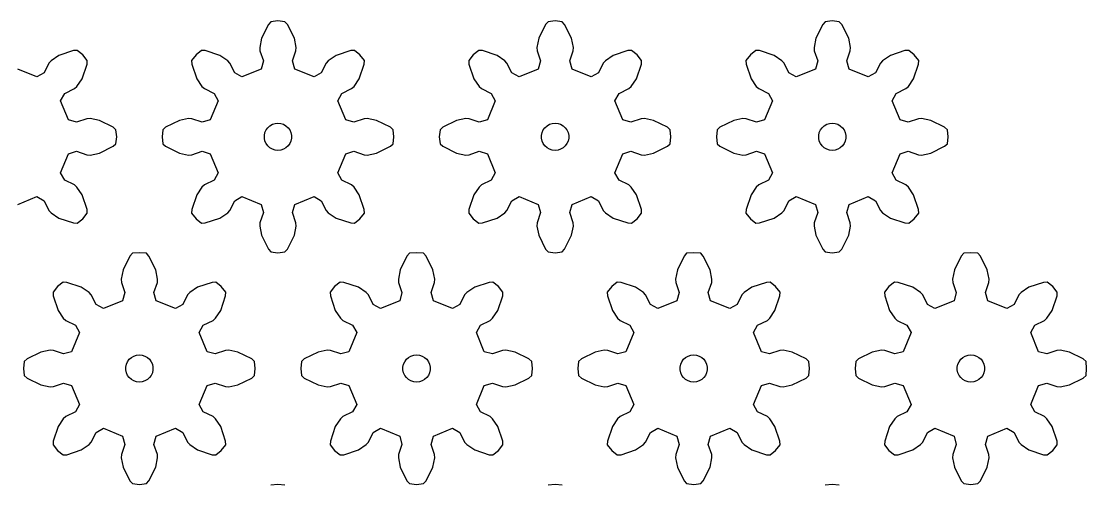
# Model space of a CAD drawing. Extents: x 0 to 208, y 0 to 229.
# Drawn here: x 91.1 to 208.3, y 101.8 to 152.8 of the extents above; entities that cross this region are included whole.
import ezdxf

# ---------------------------------------------------------------- set-up
doc = ezdxf.new("R2010")
doc.units = 0

msp = doc.modelspace()

# ---------------------------------------------------------------- linework, layer by layer
for p, q in [((118.31, 152.4), (117.56, 150.89)), ((118.58, 152.71), (118.31, 152.4)), ((119.36, 152.79), (118.58, 152.71)), ((120.13, 152.71), (119.36, 152.79)), ((120.41, 152.4), (120.13, 152.71)), ((121.16, 150.89), (120.41, 152.4)), ((148.78, 152.4), (148.02, 150.89)), ((149.05, 152.71), (148.78, 152.4)), ((149.82, 152.79), (149.05, 152.71)), ((150.6, 152.71), (149.82, 152.79)), ((150.87, 152.4), (150.6, 152.71)), ((151.62, 150.89), (150.87, 152.4)), ((179.24, 152.4), (178.49, 150.89)), ((179.51, 152.71), (179.24, 152.4)), ((180.29, 152.79), (179.51, 152.71)), ((181.06, 152.71), (180.29, 152.79)), ((181.34, 152.4), (181.06, 152.71)), ((182.09, 150.89), (181.34, 152.4)), ((117.56, 150.89), (117.36, 149.88)), ((121.36, 149.88), (121.16, 150.89)), ((148.02, 150.89), (147.82, 149.88)), ((151.83, 149.88), (151.62, 150.89)), ((178.49, 150.89), (178.29, 149.88)), ((182.29, 149.88), (182.09, 150.89)), ((95.28, 148.99), (94.42, 148.42)), ((96.88, 149.53), (95.28, 148.99)), ((97.3, 149.55), (96.88, 149.53)), ((97.9, 149.06), (97.3, 149.55)), ((98.39, 148.46), (97.9, 149.06)), ((110.36, 149.06), (109.86, 148.46)), ((110.96, 149.55), (110.36, 149.06)), ((111.37, 149.53), (110.96, 149.55)), ((112.97, 148.99), (111.37, 149.53)), ((113.83, 148.42), (112.97, 148.99)), ((117.36, 149.88), (117.38, 149.52)), ((117.38, 149.52), (117.76, 148.39)), ((120.96, 148.39), (121.34, 149.52)), ((121.34, 149.52), (121.36, 149.88)), ((125.74, 148.99), (124.89, 148.42)), ((127.35, 149.53), (125.74, 148.99)), ((127.76, 149.55), (127.35, 149.53)), ((128.36, 149.06), (127.76, 149.55)), ((128.86, 148.46), (128.36, 149.06)), ((140.82, 149.06), (140.33, 148.46)), ((141.42, 149.55), (140.82, 149.06)), ((141.84, 149.53), (141.42, 149.55)), ((143.44, 148.99), (141.84, 149.53)), ((144.29, 148.42), (143.44, 148.99)), ((147.82, 149.88), (147.84, 149.52)), ((147.84, 149.52), (148.22, 148.39)), ((151.43, 148.39), (151.8, 149.52)), ((151.8, 149.52), (151.83, 149.88)), ((156.21, 148.99), (155.35, 148.42)), ((157.81, 149.53), (156.21, 148.99)), ((158.22, 149.55), (157.81, 149.53)), ((158.83, 149.06), (158.22, 149.55)), ((159.32, 148.46), (158.83, 149.06)), ((171.29, 149.06), (170.79, 148.46)), ((171.89, 149.55), (171.29, 149.06)), ((172.3, 149.53), (171.89, 149.55)), ((173.9, 148.99), (172.3, 149.53)), ((174.76, 148.42), (173.9, 148.99)), ((178.29, 149.88), (178.31, 149.52)), ((178.31, 149.52), (178.69, 148.39)), ((181.89, 148.39), (182.27, 149.52)), ((182.27, 149.52), (182.29, 149.88)), ((186.67, 148.99), (185.82, 148.42)), ((188.28, 149.53), (186.67, 148.99)), ((188.69, 149.55), (188.28, 149.53)), ((189.29, 149.06), (188.69, 149.55)), ((189.79, 148.46), (189.29, 149.06)), ((94.18, 148.15), (93.66, 147.08)), ((94.42, 148.42), (94.18, 148.15)), ((97.83, 146.44), (98.37, 148.05)), ((98.37, 148.05), (98.39, 148.46)), ((109.86, 148.46), (109.89, 148.05)), ((109.89, 148.05), (110.43, 146.44)), ((114.07, 148.15), (113.83, 148.42)), ((114.6, 147.08), (114.07, 148.15)), ((117.76, 148.39), (117.51, 147.5)), ((121.21, 147.5), (120.96, 148.39)), ((124.65, 148.15), (124.12, 147.08)), ((124.89, 148.42), (124.65, 148.15)), ((128.29, 146.44), (128.83, 148.05)), ((128.83, 148.05), (128.86, 148.46)), ((140.33, 148.46), (140.35, 148.05)), ((140.35, 148.05), (140.89, 146.44)), ((144.53, 148.15), (144.29, 148.42)), ((145.06, 147.08), (144.53, 148.15)), ((148.22, 148.39), (147.97, 147.5)), ((151.68, 147.5), (151.43, 148.39)), ((155.11, 148.15), (154.59, 147.08)), ((155.35, 148.42), (155.11, 148.15)), ((158.76, 146.44), (159.3, 148.05)), ((159.3, 148.05), (159.32, 148.46)), ((170.79, 148.46), (170.82, 148.05)), ((170.82, 148.05), (171.36, 146.44)), ((175, 148.15), (174.76, 148.42)), ((175.53, 147.08), (175, 148.15)), ((178.69, 148.39), (178.44, 147.5)), ((182.14, 147.5), (181.89, 148.39)), ((185.58, 148.15), (185.05, 147.08)), ((185.82, 148.42), (185.58, 148.15)), ((189.22, 146.44), (189.76, 148.05)), ((189.76, 148.05), (189.79, 148.46)), ((92.85, 146.63), (90.75, 147.5)), ((93.66, 147.08), (92.85, 146.63)), ((97.26, 145.59), (97.83, 146.44)), ((110.43, 146.44), (111, 145.59)), ((115.4, 146.63), (114.6, 147.08)), ((117.51, 147.5), (115.4, 146.63)), ((123.32, 146.63), (121.21, 147.5)), ((124.12, 147.08), (123.32, 146.63)), ((127.72, 145.59), (128.29, 146.44)), ((140.89, 146.44), (141.46, 145.59)), ((145.87, 146.63), (145.06, 147.08)), ((147.97, 147.5), (145.87, 146.63)), ((153.78, 146.63), (151.68, 147.5)), ((154.59, 147.08), (153.78, 146.63)), ((158.19, 145.59), (158.76, 146.44)), ((171.36, 146.44), (171.93, 145.59)), ((176.33, 146.63), (175.53, 147.08)), ((178.44, 147.5), (176.33, 146.63)), ((184.24, 146.63), (182.14, 147.5)), ((185.05, 147.08), (184.24, 146.63)), ((188.65, 145.59), (189.22, 146.44)), ((95.92, 144.82), (96.98, 145.35)), ((96.98, 145.35), (97.26, 145.59)), ((111, 145.59), (111.27, 145.35)), ((111.27, 145.35), (112.33, 144.82)), ((126.39, 144.82), (127.45, 145.35)), ((127.45, 145.35), (127.72, 145.59)), ((141.46, 145.59), (141.73, 145.35)), ((141.73, 145.35), (142.8, 144.82)), ((156.85, 144.82), (157.91, 145.35)), ((157.91, 145.35), (158.19, 145.59)), ((171.93, 145.59), (172.2, 145.35)), ((172.2, 145.35), (173.26, 144.82)), ((187.32, 144.82), (188.38, 145.35)), ((188.38, 145.35), (188.65, 145.59)), ((95.47, 144.01), (95.92, 144.82)), ((112.33, 144.82), (112.78, 144.01)), ((125.94, 144.01), (126.39, 144.82)), ((142.8, 144.82), (143.25, 144.01)), ((156.4, 144.01), (156.85, 144.82)), ((173.26, 144.82), (173.71, 144.01)), ((186.86, 144.01), (187.32, 144.82)), ((96.34, 141.91), (95.47, 144.01)), ((112.78, 144.01), (111.91, 141.91)), ((126.81, 141.91), (125.94, 144.01)), ((143.25, 144.01), (142.38, 141.91)), ((157.27, 141.91), (156.4, 144.01)), ((173.71, 144.01), (172.84, 141.91)), ((187.74, 141.91), (186.86, 144.01)), ((97.23, 141.66), (96.34, 141.91)), ((98.36, 142.04), (97.23, 141.66)), ((98.72, 142.06), (98.36, 142.04)), ((99.73, 141.86), (98.72, 142.06)), ((101.24, 141.1), (99.73, 141.86)), ((108.53, 141.86), (107.01, 141.1)), ((109.54, 142.06), (108.53, 141.86)), ((109.9, 142.04), (109.54, 142.06)), ((111.02, 141.66), (109.9, 142.04)), ((111.91, 141.91), (111.02, 141.66)), ((127.7, 141.66), (126.81, 141.91)), ((128.82, 142.04), (127.7, 141.66)), ((129.18, 142.06), (128.82, 142.04)), ((130.19, 141.86), (129.18, 142.06)), ((131.71, 141.1), (130.19, 141.86)), ((138.99, 141.86), (137.48, 141.1)), ((140, 142.06), (138.99, 141.86)), ((140.36, 142.04), (140, 142.06)), ((141.49, 141.66), (140.36, 142.04)), ((142.38, 141.91), (141.49, 141.66)), ((158.16, 141.66), (157.27, 141.91)), ((159.29, 142.04), (158.16, 141.66)), ((159.65, 142.06), (159.29, 142.04)), ((160.65, 141.86), (159.65, 142.06)), ((162.17, 141.1), (160.65, 141.86)), ((169.46, 141.86), (167.94, 141.1)), ((170.47, 142.06), (169.46, 141.86)), ((170.83, 142.04), (170.47, 142.06)), ((171.95, 141.66), (170.83, 142.04)), ((172.84, 141.91), (171.95, 141.66)), ((188.63, 141.66), (187.74, 141.91)), ((189.75, 142.04), (188.63, 141.66)), ((190.11, 142.06), (189.75, 142.04)), ((191.12, 141.86), (190.11, 142.06)), ((192.64, 141.1), (191.12, 141.86)), ((101.55, 140.83), (101.24, 141.1)), ((101.63, 140.06), (101.55, 140.83)), ((106.7, 140.83), (106.63, 140.06)), ((107.01, 141.1), (106.7, 140.83)), ((117.93, 140.52), (118.06, 140.81)), ((118.06, 140.81), (118.24, 141.06)), ((118.24, 141.06), (118.48, 141.27)), ((118.48, 141.27), (118.75, 141.43)), ((118.75, 141.43), (119.05, 141.52)), ((119.05, 141.52), (119.36, 141.56)), ((119.36, 141.56), (119.67, 141.52)), ((119.67, 141.52), (119.97, 141.43)), ((119.97, 141.43), (120.24, 141.27)), ((120.24, 141.27), (120.47, 141.06)), ((120.47, 141.06), (120.66, 140.81)), ((120.66, 140.81), (120.79, 140.52)), ((132.02, 140.83), (131.71, 141.1)), ((132.09, 140.06), (132.02, 140.83)), ((137.17, 140.83), (137.09, 140.06)), ((137.48, 141.1), (137.17, 140.83)), ((148.4, 140.52), (148.52, 140.81)), ((148.52, 140.81), (148.71, 141.06)), ((148.71, 141.06), (148.94, 141.27)), ((148.94, 141.27), (149.21, 141.43)), ((149.21, 141.43), (149.51, 141.52)), ((149.51, 141.52), (149.82, 141.56)), ((149.82, 141.56), (150.14, 141.52)), ((150.14, 141.52), (150.43, 141.43)), ((150.43, 141.43), (150.71, 141.27)), ((150.71, 141.27), (150.94, 141.06)), ((150.94, 141.06), (151.12, 140.81)), ((151.12, 140.81), (151.25, 140.52)), ((162.48, 140.83), (162.17, 141.1)), ((162.56, 140.06), (162.48, 140.83)), ((167.63, 140.83), (167.56, 140.06)), ((167.94, 141.1), (167.63, 140.83)), ((178.86, 140.52), (178.99, 140.81)), ((178.99, 140.81), (179.17, 141.06)), ((179.17, 141.06), (179.41, 141.27)), ((179.41, 141.27), (179.68, 141.43)), ((179.68, 141.43), (179.98, 141.52)), ((179.98, 141.52), (180.29, 141.56)), ((180.29, 141.56), (180.6, 141.52)), ((180.6, 141.52), (180.9, 141.43)), ((180.9, 141.43), (181.17, 141.27)), ((181.17, 141.27), (181.4, 141.06)), ((181.4, 141.06), (181.59, 140.81)), ((181.59, 140.81), (181.72, 140.52)), ((192.94, 140.83), (192.64, 141.1)), ((193.02, 140.06), (192.94, 140.83)), ((101.55, 139.28), (101.63, 140.06)), ((106.63, 140.06), (106.7, 139.28)), ((117.87, 140.21), (117.93, 140.52)), ((117.87, 139.9), (117.87, 140.21)), ((117.93, 139.59), (117.87, 139.9)), ((118.06, 139.31), (117.93, 139.59)), ((120.79, 139.59), (120.66, 139.31)), ((120.79, 140.52), (120.85, 140.21)), ((120.85, 139.9), (120.79, 139.59)), ((120.85, 140.21), (120.85, 139.9)), ((132.02, 139.28), (132.09, 140.06)), ((137.09, 140.06), (137.17, 139.28)), ((148.33, 140.21), (148.4, 140.52)), ((148.33, 139.9), (148.33, 140.21)), ((148.4, 139.59), (148.33, 139.9)), ((148.52, 139.31), (148.4, 139.59)), ((151.25, 139.59), (151.12, 139.31)), ((151.25, 140.52), (151.32, 140.21)), ((151.32, 139.9), (151.25, 139.59)), ((151.32, 140.21), (151.32, 139.9)), ((162.48, 139.28), (162.56, 140.06)), ((167.56, 140.06), (167.63, 139.28)), ((178.8, 140.21), (178.86, 140.52)), ((178.8, 139.9), (178.8, 140.21)), ((178.86, 139.59), (178.8, 139.9)), ((178.99, 139.31), (178.86, 139.59)), ((181.72, 139.59), (181.59, 139.31)), ((181.72, 140.52), (181.78, 140.21)), ((181.78, 139.9), (181.72, 139.59)), ((181.78, 140.21), (181.78, 139.9)), ((192.94, 139.28), (193.02, 140.06)), ((95.47, 136.1), (96.34, 138.2)), ((96.34, 138.2), (97.23, 138.46)), ((97.23, 138.46), (98.36, 138.08)), ((98.72, 138.05), (99.73, 138.26)), ((99.73, 138.26), (101.24, 139.01)), ((101.24, 139.01), (101.55, 139.28)), ((106.7, 139.28), (107.01, 139.01)), ((107.01, 139.01), (108.53, 138.26)), ((108.53, 138.26), (109.54, 138.05)), ((109.9, 138.08), (111.02, 138.46)), ((111.02, 138.46), (111.91, 138.2)), ((111.91, 138.2), (112.78, 136.1)), ((118.24, 139.05), (118.06, 139.31)), ((118.48, 138.84), (118.24, 139.05)), ((118.75, 138.69), (118.48, 138.84)), ((119.05, 138.59), (118.75, 138.69)), ((119.36, 138.56), (119.05, 138.59)), ((119.67, 138.59), (119.36, 138.56)), ((119.97, 138.69), (119.67, 138.59)), ((120.24, 138.84), (119.97, 138.69)), ((120.47, 139.05), (120.24, 138.84)), ((120.66, 139.31), (120.47, 139.05)), ((125.94, 136.1), (126.81, 138.2)), ((126.81, 138.2), (127.7, 138.46)), ((127.7, 138.46), (128.82, 138.08)), ((129.18, 138.05), (130.19, 138.26)), ((130.19, 138.26), (131.71, 139.01)), ((131.71, 139.01), (132.02, 139.28)), ((137.17, 139.28), (137.48, 139.01)), ((137.48, 139.01), (138.99, 138.26)), ((138.99, 138.26), (140, 138.05)), ((140.36, 138.08), (141.49, 138.46)), ((141.49, 138.46), (142.38, 138.2)), ((142.38, 138.2), (143.25, 136.1)), ((148.71, 139.05), (148.52, 139.31)), ((148.94, 138.84), (148.71, 139.05)), ((149.21, 138.69), (148.94, 138.84)), ((149.51, 138.59), (149.21, 138.69)), ((149.82, 138.56), (149.51, 138.59)), ((150.14, 138.59), (149.82, 138.56)), ((150.43, 138.69), (150.14, 138.59)), ((150.71, 138.84), (150.43, 138.69)), ((150.94, 139.05), (150.71, 138.84)), ((151.12, 139.31), (150.94, 139.05)), ((156.4, 136.1), (157.27, 138.2)), ((157.27, 138.2), (158.16, 138.46)), ((158.16, 138.46), (159.29, 138.08)), ((159.65, 138.05), (160.65, 138.26)), ((160.65, 138.26), (162.17, 139.01)), ((162.17, 139.01), (162.48, 139.28)), ((167.63, 139.28), (167.94, 139.01)), ((167.94, 139.01), (169.46, 138.26)), ((169.46, 138.26), (170.47, 138.05)), ((170.83, 138.08), (171.95, 138.46)), ((171.95, 138.46), (172.84, 138.2)), ((172.84, 138.2), (173.71, 136.1)), ((179.17, 139.05), (178.99, 139.31)), ((179.41, 138.84), (179.17, 139.05)), ((179.68, 138.69), (179.41, 138.84)), ((179.98, 138.59), (179.68, 138.69)), ((180.29, 138.56), (179.98, 138.59)), ((180.6, 138.59), (180.29, 138.56)), ((180.9, 138.69), (180.6, 138.59)), ((181.17, 138.84), (180.9, 138.69)), ((181.4, 139.05), (181.17, 138.84)), ((181.59, 139.31), (181.4, 139.05)), ((186.86, 136.1), (187.74, 138.2)), ((187.74, 138.2), (188.63, 138.46)), ((188.63, 138.46), (189.75, 138.08)), ((190.11, 138.05), (191.12, 138.26)), ((191.12, 138.26), (192.64, 139.01)), ((192.64, 139.01), (192.94, 139.28)), ((98.36, 138.08), (98.72, 138.05)), ((109.54, 138.05), (109.9, 138.08)), ((128.82, 138.08), (129.18, 138.05)), ((140, 138.05), (140.36, 138.08)), ((159.29, 138.08), (159.65, 138.05)), ((170.47, 138.05), (170.83, 138.08)), ((189.75, 138.08), (190.11, 138.05)), ((95.92, 135.29), (95.47, 136.1)), ((112.78, 136.1), (112.33, 135.29)), ((126.39, 135.29), (125.94, 136.1)), ((143.25, 136.1), (142.8, 135.29)), ((156.85, 135.29), (156.4, 136.1)), ((173.71, 136.1), (173.26, 135.29)), ((187.32, 135.29), (186.86, 136.1)), ((96.98, 134.77), (95.92, 135.29)), ((97.26, 134.53), (96.98, 134.77)), ((111.27, 134.77), (111, 134.53)), ((112.33, 135.29), (111.27, 134.77)), ((127.45, 134.77), (126.39, 135.29)), ((127.72, 134.53), (127.45, 134.77)), ((141.73, 134.77), (141.46, 134.53)), ((142.8, 135.29), (141.73, 134.77)), ((157.91, 134.77), (156.85, 135.29)), ((158.19, 134.53), (157.91, 134.77)), ((172.2, 134.77), (171.93, 134.53)), ((173.26, 135.29), (172.2, 134.77)), ((188.38, 134.77), (187.32, 135.29)), ((188.65, 134.53), (188.38, 134.77)), ((97.83, 133.67), (97.26, 134.53)), ((98.37, 132.07), (97.83, 133.67)), ((110.43, 133.67), (109.89, 132.07)), ((111, 134.53), (110.43, 133.67)), ((128.29, 133.67), (127.72, 134.53)), ((128.83, 132.07), (128.29, 133.67)), ((140.89, 133.67), (140.35, 132.07)), ((141.46, 134.53), (140.89, 133.67)), ((158.76, 133.67), (158.19, 134.53)), ((159.3, 132.07), (158.76, 133.67)), ((171.36, 133.67), (170.82, 132.07)), ((171.93, 134.53), (171.36, 133.67)), ((189.22, 133.67), (188.65, 134.53)), ((189.76, 132.07), (189.22, 133.67)), ((90.75, 132.61), (92.85, 133.48)), ((92.85, 133.48), (93.66, 133.03)), ((93.66, 133.03), (94.18, 131.97)), ((114.07, 131.97), (114.6, 133.03)), ((114.6, 133.03), (115.4, 133.48)), ((115.4, 133.48), (117.51, 132.61)), ((117.51, 132.61), (117.76, 131.72)), ((120.96, 131.72), (121.21, 132.61)), ((121.21, 132.61), (123.32, 133.48)), ((123.32, 133.48), (124.12, 133.03)), ((124.12, 133.03), (124.65, 131.97)), ((144.53, 131.97), (145.06, 133.03)), ((145.06, 133.03), (145.87, 133.48)), ((145.87, 133.48), (147.97, 132.61)), ((147.97, 132.61), (148.22, 131.72)), ((151.43, 131.72), (151.68, 132.61)), ((151.68, 132.61), (153.78, 133.48)), ((153.78, 133.48), (154.59, 133.03)), ((154.59, 133.03), (155.11, 131.97)), ((175, 131.97), (175.53, 133.03)), ((175.53, 133.03), (176.33, 133.48)), ((176.33, 133.48), (178.44, 132.61)), ((178.44, 132.61), (178.69, 131.72)), ((181.89, 131.72), (182.14, 132.61)), ((182.14, 132.61), (184.24, 133.48)), ((184.24, 133.48), (185.05, 133.03)), ((185.05, 133.03), (185.58, 131.97)), ((94.18, 131.97), (94.42, 131.69)), ((94.42, 131.69), (95.28, 131.13)), ((97.9, 131.05), (98.39, 131.66)), ((98.39, 131.66), (98.37, 132.07)), ((109.89, 132.07), (109.86, 131.66)), ((109.86, 131.66), (110.36, 131.05)), ((112.97, 131.13), (113.83, 131.69)), ((113.83, 131.69), (114.07, 131.97)), ((117.76, 131.72), (117.38, 130.6)), ((121.34, 130.6), (120.96, 131.72)), ((124.65, 131.97), (124.89, 131.69)), ((124.89, 131.69), (125.74, 131.13)), ((128.36, 131.05), (128.86, 131.66)), ((128.86, 131.66), (128.83, 132.07)), ((140.35, 132.07), (140.33, 131.66)), ((140.33, 131.66), (140.82, 131.05)), ((143.44, 131.13), (144.29, 131.69)), ((144.29, 131.69), (144.53, 131.97)), ((148.22, 131.72), (147.84, 130.6)), ((151.8, 130.6), (151.43, 131.72)), ((155.11, 131.97), (155.35, 131.69)), ((155.35, 131.69), (156.21, 131.13)), ((158.83, 131.05), (159.32, 131.66)), ((159.32, 131.66), (159.3, 132.07)), ((170.82, 132.07), (170.79, 131.66)), ((170.79, 131.66), (171.29, 131.05)), ((173.9, 131.13), (174.76, 131.69)), ((174.76, 131.69), (175, 131.97)), ((178.69, 131.72), (178.31, 130.6)), ((182.27, 130.6), (181.89, 131.72)), ((185.58, 131.97), (185.82, 131.69)), ((185.82, 131.69), (186.67, 131.13)), ((189.29, 131.05), (189.79, 131.66)), ((189.79, 131.66), (189.76, 132.07)), ((95.28, 131.13), (96.88, 130.59)), ((96.88, 130.59), (97.3, 130.56)), ((97.3, 130.56), (97.9, 131.05)), ((110.36, 131.05), (110.96, 130.56)), ((110.96, 130.56), (111.37, 130.59)), ((111.37, 130.59), (112.97, 131.13)), ((117.38, 130.6), (117.36, 130.23)), ((117.36, 130.23), (117.56, 129.23)), ((121.16, 129.23), (121.36, 130.23)), ((121.36, 130.23), (121.34, 130.6)), ((125.74, 131.13), (127.35, 130.59)), ((127.35, 130.59), (127.76, 130.56)), ((127.76, 130.56), (128.36, 131.05)), ((140.82, 131.05), (141.42, 130.56)), ((141.42, 130.56), (141.84, 130.59)), ((141.84, 130.59), (143.44, 131.13)), ((147.84, 130.6), (147.82, 130.23)), ((147.82, 130.23), (148.02, 129.23)), ((151.62, 129.23), (151.83, 130.23)), ((151.83, 130.23), (151.8, 130.6)), ((156.21, 131.13), (157.81, 130.59)), ((157.81, 130.59), (158.22, 130.56)), ((158.22, 130.56), (158.83, 131.05)), ((171.29, 131.05), (171.89, 130.56)), ((171.89, 130.56), (172.3, 130.59)), ((172.3, 130.59), (173.9, 131.13)), ((178.31, 130.6), (178.29, 130.23)), ((178.29, 130.23), (178.49, 129.23)), ((182.09, 129.23), (182.29, 130.23)), ((182.29, 130.23), (182.27, 130.6)), ((186.67, 131.13), (188.28, 130.59)), ((188.28, 130.59), (188.69, 130.56)), ((188.69, 130.56), (189.29, 131.05)), ((117.56, 129.23), (118.31, 127.71)), ((120.41, 127.71), (121.16, 129.23)), ((148.02, 129.23), (148.78, 127.71)), ((150.87, 127.71), (151.62, 129.23)), ((178.49, 129.23), (179.24, 127.71)), ((181.34, 127.71), (182.09, 129.23)), ((118.31, 127.71), (118.58, 127.4)), ((120.13, 127.4), (120.41, 127.71)), ((148.78, 127.71), (149.05, 127.4)), ((150.6, 127.4), (150.87, 127.71)), ((179.24, 127.71), (179.51, 127.4)), ((181.06, 127.4), (181.34, 127.71)), ((103.08, 126.94), (102.33, 125.42)), ((103.35, 127.25), (103.08, 126.94)), ((104.13, 127.32), (103.35, 127.25)), ((104.9, 127.25), (104.13, 127.32)), ((105.17, 126.94), (104.9, 127.25)), ((105.93, 125.42), (105.17, 126.94)), ((118.58, 127.4), (119.36, 127.32)), ((119.36, 127.32), (120.13, 127.4)), ((133.54, 126.94), (132.79, 125.42)), ((133.82, 127.25), (133.54, 126.94)), ((134.59, 127.32), (133.82, 127.25)), ((135.37, 127.25), (134.59, 127.32)), ((135.64, 126.94), (135.37, 127.25)), ((136.39, 125.42), (135.64, 126.94)), ((149.05, 127.4), (149.82, 127.32)), ((149.82, 127.32), (150.6, 127.4)), ((164.01, 126.94), (163.26, 125.42)), ((164.28, 127.25), (164.01, 126.94)), ((165.06, 127.32), (164.28, 127.25)), ((165.83, 127.25), (165.06, 127.32)), ((166.1, 126.94), (165.83, 127.25)), ((166.86, 125.42), (166.1, 126.94)), ((179.51, 127.4), (180.29, 127.32)), ((180.29, 127.32), (181.06, 127.4)), ((194.47, 126.94), (193.72, 125.42)), ((194.75, 127.25), (194.47, 126.94)), ((195.52, 127.32), (194.75, 127.25)), ((196.3, 127.25), (195.52, 127.32)), ((196.57, 126.94), (196.3, 127.25)), ((197.32, 125.42), (196.57, 126.94)), ((102.33, 125.42), (102.12, 124.42)), ((106.13, 124.42), (105.93, 125.42)), ((132.79, 125.42), (132.59, 124.42)), ((136.59, 124.42), (136.39, 125.42)), ((163.26, 125.42), (163.05, 124.42)), ((167.06, 124.42), (166.86, 125.42)), ((193.72, 125.42), (193.52, 124.42)), ((197.52, 124.42), (197.32, 125.42)), ((102.12, 124.42), (102.15, 124.05)), ((106.11, 124.05), (106.13, 124.42)), ((132.59, 124.42), (132.61, 124.05)), ((136.57, 124.05), (136.59, 124.42)), ((163.05, 124.42), (163.08, 124.05)), ((167.04, 124.05), (167.06, 124.42)), ((193.52, 124.42), (193.54, 124.05)), ((197.5, 124.05), (197.52, 124.42)), ((95.12, 123.59), (94.63, 122.99)), ((94.63, 122.99), (94.66, 122.58)), ((95.73, 124.09), (95.12, 123.59)), ((96.14, 124.06), (95.73, 124.09)), ((97.74, 123.52), (96.14, 124.06)), ((98.6, 122.95), (97.74, 123.52)), ((102.15, 124.05), (102.53, 122.93)), ((105.73, 122.93), (106.11, 124.05)), ((110.51, 123.52), (109.66, 122.95)), ((112.12, 124.06), (110.51, 123.52)), ((112.53, 124.09), (112.12, 124.06)), ((113.13, 123.59), (112.53, 124.09)), ((113.62, 122.99), (113.13, 123.59)), ((113.6, 122.58), (113.62, 122.99)), ((125.59, 123.59), (125.09, 122.99)), ((125.09, 122.99), (125.12, 122.58)), ((126.19, 124.09), (125.59, 123.59)), ((126.6, 124.06), (126.19, 124.09)), ((128.21, 123.52), (126.6, 124.06)), ((129.06, 122.95), (128.21, 123.52)), ((132.61, 124.05), (132.99, 122.93)), ((136.19, 122.93), (136.57, 124.05)), ((140.98, 123.52), (140.12, 122.95)), ((142.58, 124.06), (140.98, 123.52)), ((142.99, 124.09), (142.58, 124.06)), ((143.59, 123.59), (142.99, 124.09)), ((144.09, 122.99), (143.59, 123.59)), ((144.06, 122.58), (144.09, 122.99)), ((156.05, 123.59), (155.56, 122.99)), ((155.56, 122.99), (155.59, 122.58)), ((156.66, 124.09), (156.05, 123.59)), ((157.07, 124.06), (156.66, 124.09)), ((158.67, 123.52), (157.07, 124.06)), ((159.53, 122.95), (158.67, 123.52)), ((163.08, 124.05), (163.46, 122.93)), ((166.66, 122.93), (167.04, 124.05)), ((171.44, 123.52), (170.59, 122.95)), ((173.05, 124.06), (171.44, 123.52)), ((173.46, 124.09), (173.05, 124.06)), ((174.06, 123.59), (173.46, 124.09)), ((174.55, 122.99), (174.06, 123.59)), ((174.53, 122.58), (174.55, 122.99)), ((186.52, 123.59), (186.02, 122.99)), ((186.02, 122.99), (186.05, 122.58)), ((187.12, 124.09), (186.52, 123.59)), ((187.53, 124.06), (187.12, 124.09)), ((189.14, 123.52), (187.53, 124.06)), ((189.99, 122.95), (189.14, 123.52)), ((193.54, 124.05), (193.92, 122.93)), ((197.12, 122.93), (197.5, 124.05)), ((201.91, 123.52), (201.05, 122.95)), ((203.51, 124.06), (201.91, 123.52)), ((203.92, 124.09), (203.51, 124.06)), ((204.52, 123.59), (203.92, 124.09)), ((205.02, 122.99), (204.52, 123.59)), ((204.99, 122.58), (205.02, 122.99)), ((94.66, 122.58), (95.2, 120.98)), ((98.84, 122.68), (98.6, 122.95)), ((99.36, 121.62), (98.84, 122.68)), ((102.27, 122.04), (100.17, 121.17)), ((102.53, 122.93), (102.27, 122.04)), ((105.98, 122.04), (105.73, 122.93)), ((108.08, 121.17), (105.98, 122.04)), ((109.42, 122.68), (108.89, 121.62)), ((109.66, 122.95), (109.42, 122.68)), ((113.06, 120.98), (113.6, 122.58)), ((125.12, 122.58), (125.66, 120.98)), ((129.3, 122.68), (129.06, 122.95)), ((129.83, 121.62), (129.3, 122.68)), ((132.74, 122.04), (130.64, 121.17)), ((132.99, 122.93), (132.74, 122.04)), ((136.44, 122.04), (136.19, 122.93)), ((138.55, 121.17), (136.44, 122.04)), ((139.88, 122.68), (139.35, 121.62)), ((140.12, 122.95), (139.88, 122.68)), ((143.52, 120.98), (144.06, 122.58)), ((155.59, 122.58), (156.13, 120.98)), ((159.77, 122.68), (159.53, 122.95)), ((160.29, 121.62), (159.77, 122.68)), ((163.2, 122.04), (161.1, 121.17)), ((163.46, 122.93), (163.2, 122.04)), ((166.91, 122.04), (166.66, 122.93)), ((169.01, 121.17), (166.91, 122.04)), ((170.35, 122.68), (169.82, 121.62)), ((170.59, 122.95), (170.35, 122.68)), ((173.99, 120.98), (174.53, 122.58)), ((186.05, 122.58), (186.59, 120.98)), ((190.23, 122.68), (189.99, 122.95)), ((190.76, 121.62), (190.23, 122.68)), ((193.67, 122.04), (191.56, 121.17)), ((193.92, 122.93), (193.67, 122.04)), ((197.37, 122.04), (197.12, 122.93)), ((199.48, 121.17), (197.37, 122.04)), ((200.81, 122.68), (200.28, 121.62)), ((201.05, 122.95), (200.81, 122.68)), ((204.45, 120.98), (204.99, 122.58)), ((95.2, 120.98), (95.76, 120.12)), ((100.17, 121.17), (99.36, 121.62)), ((108.89, 121.62), (108.08, 121.17)), ((112.49, 120.12), (113.06, 120.98)), ((125.66, 120.98), (126.23, 120.12)), ((130.64, 121.17), (129.83, 121.62)), ((139.35, 121.62), (138.55, 121.17)), ((142.95, 120.12), (143.52, 120.98)), ((156.13, 120.98), (156.69, 120.12)), ((161.1, 121.17), (160.29, 121.62)), ((169.82, 121.62), (169.01, 121.17)), ((173.42, 120.12), (173.99, 120.98)), ((186.59, 120.98), (187.16, 120.12)), ((191.56, 121.17), (190.76, 121.62)), ((200.28, 121.62), (199.48, 121.17)), ((203.88, 120.12), (204.45, 120.98)), ((95.76, 120.12), (96.04, 119.88)), ((96.04, 119.88), (97.1, 119.35)), ((111.15, 119.35), (112.22, 119.88)), ((112.22, 119.88), (112.49, 120.12)), ((126.23, 120.12), (126.5, 119.88)), ((126.5, 119.88), (127.56, 119.35)), ((141.62, 119.35), (142.68, 119.88)), ((142.68, 119.88), (142.95, 120.12)), ((156.69, 120.12), (156.97, 119.88)), ((156.97, 119.88), (158.03, 119.35)), ((172.08, 119.35), (173.15, 119.88)), ((173.15, 119.88), (173.42, 120.12)), ((187.16, 120.12), (187.43, 119.88)), ((187.43, 119.88), (188.49, 119.35)), ((202.55, 119.35), (203.61, 119.88)), ((203.61, 119.88), (203.88, 120.12)), ((97.55, 118.55), (96.68, 116.44)), ((97.1, 119.35), (97.55, 118.55)), ((110.7, 118.55), (111.15, 119.35)), ((111.57, 116.44), (110.7, 118.55)), ((128.02, 118.55), (127.14, 116.44)), ((127.56, 119.35), (128.02, 118.55)), ((141.17, 118.55), (141.62, 119.35)), ((142.04, 116.44), (141.17, 118.55)), ((158.48, 118.55), (157.61, 116.44)), ((158.03, 119.35), (158.48, 118.55)), ((171.63, 118.55), (172.08, 119.35)), ((172.5, 116.44), (171.63, 118.55)), ((188.95, 118.55), (188.07, 116.44)), ((188.49, 119.35), (188.95, 118.55)), ((202.1, 118.55), (202.55, 119.35)), ((202.97, 116.44), (202.1, 118.55)), ((93.3, 116.39), (91.78, 115.64)), ((94.3, 116.59), (93.3, 116.39)), ((94.67, 116.57), (94.3, 116.59)), ((95.79, 116.19), (94.67, 116.57)), ((96.68, 116.44), (95.79, 116.19)), ((103.25, 115.81), (103.52, 115.96)), ((103.52, 115.96), (103.81, 116.06)), ((103.81, 116.06), (104.13, 116.09)), ((104.13, 116.09), (104.44, 116.06)), ((104.44, 116.06), (104.74, 115.96)), ((104.74, 115.96), (105.01, 115.81)), ((112.46, 116.19), (111.57, 116.44)), ((113.59, 116.57), (112.46, 116.19)), ((113.95, 116.59), (113.59, 116.57)), ((114.96, 116.39), (113.95, 116.59)), ((116.47, 115.64), (114.96, 116.39)), ((123.76, 116.39), (122.25, 115.64)), ((124.77, 116.59), (123.76, 116.39)), ((125.13, 116.57), (124.77, 116.59)), ((126.25, 116.19), (125.13, 116.57)), ((127.14, 116.44), (126.25, 116.19)), ((133.71, 115.81), (133.98, 115.96)), ((133.98, 115.96), (134.28, 116.06)), ((134.28, 116.06), (134.59, 116.09)), ((134.59, 116.09), (134.9, 116.06)), ((134.9, 116.06), (135.2, 115.96)), ((135.2, 115.96), (135.47, 115.81)), ((142.93, 116.19), (142.04, 116.44)), ((144.05, 116.57), (142.93, 116.19)), ((144.42, 116.59), (144.05, 116.57)), ((145.42, 116.39), (144.42, 116.59)), ((146.94, 115.64), (145.42, 116.39)), ((154.23, 116.39), (152.71, 115.64)), ((155.23, 116.59), (154.23, 116.39)), ((155.6, 116.57), (155.23, 116.59)), ((156.72, 116.19), (155.6, 116.57)), ((157.61, 116.44), (156.72, 116.19)), ((164.17, 115.81), (164.45, 115.96)), ((164.45, 115.96), (164.74, 116.06)), ((164.74, 116.06), (165.06, 116.09)), ((165.06, 116.09), (165.37, 116.06)), ((165.37, 116.06), (165.67, 115.96)), ((165.67, 115.96), (165.94, 115.81)), ((173.39, 116.19), (172.5, 116.44)), ((174.52, 116.57), (173.39, 116.19)), ((174.88, 116.59), (174.52, 116.57)), ((175.89, 116.39), (174.88, 116.59)), ((177.4, 115.64), (175.89, 116.39)), ((184.69, 116.39), (183.17, 115.64)), ((185.7, 116.59), (184.69, 116.39)), ((186.06, 116.57), (185.7, 116.59)), ((187.18, 116.19), (186.06, 116.57)), ((188.07, 116.44), (187.18, 116.19)), ((194.64, 115.81), (194.91, 115.96)), ((194.91, 115.96), (195.21, 116.06)), ((195.21, 116.06), (195.52, 116.09)), ((195.52, 116.09), (195.83, 116.06)), ((195.83, 116.06), (196.13, 115.96)), ((196.13, 115.96), (196.4, 115.81)), ((203.86, 116.19), (202.97, 116.44)), ((204.98, 116.57), (203.86, 116.19)), ((205.34, 116.59), (204.98, 116.57)), ((206.35, 116.39), (205.34, 116.59)), ((207.87, 115.64), (206.35, 116.39)), ((91.47, 115.37), (91.39, 114.59)), ((91.78, 115.64), (91.47, 115.37)), ((102.63, 114.75), (102.7, 115.06)), ((102.7, 115.06), (102.83, 115.34)), ((102.83, 115.34), (103.01, 115.6)), ((103.01, 115.6), (103.25, 115.81)), ((105.01, 115.81), (105.24, 115.6)), ((105.24, 115.6), (105.43, 115.34)), ((105.43, 115.34), (105.55, 115.06)), ((105.55, 115.06), (105.62, 114.75)), ((116.78, 115.37), (116.47, 115.64)), ((116.86, 114.59), (116.78, 115.37)), ((121.94, 115.37), (121.86, 114.59)), ((122.25, 115.64), (121.94, 115.37)), ((133.1, 114.75), (133.16, 115.06)), ((133.16, 115.06), (133.29, 115.34)), ((133.29, 115.34), (133.48, 115.6)), ((133.48, 115.6), (133.71, 115.81)), ((135.47, 115.81), (135.71, 115.6)), ((135.71, 115.6), (135.89, 115.34)), ((135.89, 115.34), (136.02, 115.06)), ((136.02, 115.06), (136.08, 114.75)), ((147.25, 115.37), (146.94, 115.64)), ((147.32, 114.59), (147.25, 115.37)), ((152.4, 115.37), (152.32, 114.59)), ((152.71, 115.64), (152.4, 115.37)), ((163.56, 114.75), (163.63, 115.06)), ((163.63, 115.06), (163.76, 115.34)), ((163.76, 115.34), (163.94, 115.6)), ((163.94, 115.6), (164.17, 115.81)), ((165.94, 115.81), (166.17, 115.6)), ((166.17, 115.6), (166.36, 115.34)), ((166.36, 115.34), (166.48, 115.06)), ((166.48, 115.06), (166.55, 114.75)), ((177.71, 115.37), (177.4, 115.64)), ((177.79, 114.59), (177.71, 115.37)), ((182.87, 115.37), (182.79, 114.59)), ((183.17, 115.64), (182.87, 115.37)), ((194.03, 114.75), (194.09, 115.06)), ((194.09, 115.06), (194.22, 115.34)), ((194.22, 115.34), (194.41, 115.6)), ((194.41, 115.6), (194.64, 115.81)), ((196.4, 115.81), (196.64, 115.6)), ((196.64, 115.6), (196.82, 115.34)), ((196.82, 115.34), (196.95, 115.06)), ((196.95, 115.06), (197.01, 114.75)), ((208.18, 115.37), (207.87, 115.64)), ((208.25, 114.59), (208.18, 115.37)), ((91.39, 114.59), (91.47, 113.82)), ((91.47, 113.82), (91.78, 113.54)), ((102.63, 114.43), (102.63, 114.75)), ((102.7, 114.13), (102.63, 114.43)), ((102.83, 113.84), (102.7, 114.13)), ((103.01, 113.59), (102.83, 113.84)), ((105.43, 113.84), (105.24, 113.59)), ((105.55, 114.13), (105.43, 113.84)), ((105.62, 114.43), (105.55, 114.13)), ((105.62, 114.75), (105.62, 114.43)), ((116.47, 113.54), (116.78, 113.82)), ((116.78, 113.82), (116.86, 114.59)), ((121.86, 114.59), (121.94, 113.82)), ((121.94, 113.82), (122.25, 113.54)), ((133.1, 114.43), (133.1, 114.75)), ((133.16, 114.13), (133.1, 114.43)), ((133.29, 113.84), (133.16, 114.13)), ((133.48, 113.59), (133.29, 113.84)), ((135.89, 113.84), (135.71, 113.59)), ((136.02, 114.13), (135.89, 113.84)), ((136.08, 114.43), (136.02, 114.13)), ((136.08, 114.75), (136.08, 114.43)), ((146.94, 113.54), (147.25, 113.82)), ((147.25, 113.82), (147.32, 114.59)), ((152.32, 114.59), (152.4, 113.82)), ((152.4, 113.82), (152.71, 113.54)), ((163.56, 114.43), (163.56, 114.75)), ((163.63, 114.13), (163.56, 114.43)), ((163.76, 113.84), (163.63, 114.13)), ((163.94, 113.59), (163.76, 113.84)), ((166.36, 113.84), (166.17, 113.59)), ((166.48, 114.13), (166.36, 113.84)), ((166.55, 114.43), (166.48, 114.13)), ((166.55, 114.75), (166.55, 114.43)), ((177.4, 113.54), (177.71, 113.82)), ((177.71, 113.82), (177.79, 114.59)), ((182.79, 114.59), (182.87, 113.82)), ((182.87, 113.82), (183.17, 113.54)), ((194.03, 114.43), (194.03, 114.75)), ((194.09, 114.13), (194.03, 114.43)), ((194.22, 113.84), (194.09, 114.13)), ((194.41, 113.59), (194.22, 113.84)), ((196.82, 113.84), (196.64, 113.59)), ((196.95, 114.13), (196.82, 113.84)), ((197.01, 114.43), (196.95, 114.13)), ((197.01, 114.75), (197.01, 114.43)), ((207.87, 113.54), (208.18, 113.82)), ((208.18, 113.82), (208.25, 114.59)), ((91.78, 113.54), (93.3, 112.79)), ((93.3, 112.79), (94.3, 112.59)), ((94.3, 112.59), (94.67, 112.61)), ((94.67, 112.61), (95.79, 112.99)), ((95.79, 112.99), (96.68, 112.74)), ((96.68, 112.74), (97.55, 110.64)), ((103.25, 113.38), (103.01, 113.59)), ((103.52, 113.22), (103.25, 113.38)), ((103.81, 113.12), (103.52, 113.22)), ((104.13, 113.09), (103.81, 113.12)), ((104.44, 113.12), (104.13, 113.09)), ((104.74, 113.22), (104.44, 113.12)), ((105.01, 113.38), (104.74, 113.22)), ((105.24, 113.59), (105.01, 113.38)), ((110.7, 110.64), (111.57, 112.74)), ((111.57, 112.74), (112.46, 112.99)), ((112.46, 112.99), (113.59, 112.61)), ((113.59, 112.61), (113.95, 112.59)), ((113.95, 112.59), (114.96, 112.79)), ((114.96, 112.79), (116.47, 113.54)), ((122.25, 113.54), (123.76, 112.79)), ((123.76, 112.79), (124.77, 112.59)), ((124.77, 112.59), (125.13, 112.61)), ((125.13, 112.61), (126.25, 112.99)), ((126.25, 112.99), (127.14, 112.74)), ((127.14, 112.74), (128.02, 110.64)), ((133.71, 113.38), (133.48, 113.59)), ((133.98, 113.22), (133.71, 113.38)), ((134.28, 113.12), (133.98, 113.22)), ((134.59, 113.09), (134.28, 113.12)), ((134.9, 113.12), (134.59, 113.09)), ((135.2, 113.22), (134.9, 113.12)), ((135.47, 113.38), (135.2, 113.22)), ((135.71, 113.59), (135.47, 113.38)), ((141.17, 110.64), (142.04, 112.74)), ((142.04, 112.74), (142.93, 112.99)), ((142.93, 112.99), (144.05, 112.61)), ((144.05, 112.61), (144.42, 112.59)), ((144.42, 112.59), (145.42, 112.79)), ((145.42, 112.79), (146.94, 113.54)), ((152.71, 113.54), (154.23, 112.79)), ((154.23, 112.79), (155.23, 112.59)), ((155.23, 112.59), (155.6, 112.61)), ((155.6, 112.61), (156.72, 112.99)), ((156.72, 112.99), (157.61, 112.74)), ((157.61, 112.74), (158.48, 110.64)), ((164.17, 113.38), (163.94, 113.59)), ((164.45, 113.22), (164.17, 113.38)), ((164.74, 113.12), (164.45, 113.22)), ((165.06, 113.09), (164.74, 113.12)), ((165.37, 113.12), (165.06, 113.09)), ((165.67, 113.22), (165.37, 113.12)), ((165.94, 113.38), (165.67, 113.22)), ((166.17, 113.59), (165.94, 113.38)), ((171.63, 110.64), (172.5, 112.74)), ((172.5, 112.74), (173.39, 112.99)), ((173.39, 112.99), (174.52, 112.61)), ((174.52, 112.61), (174.88, 112.59)), ((174.88, 112.59), (175.89, 112.79)), ((175.89, 112.79), (177.4, 113.54)), ((183.17, 113.54), (184.69, 112.79)), ((184.69, 112.79), (185.7, 112.59)), ((185.7, 112.59), (186.06, 112.61)), ((186.06, 112.61), (187.18, 112.99)), ((187.18, 112.99), (188.07, 112.74)), ((188.07, 112.74), (188.95, 110.64)), ((194.64, 113.38), (194.41, 113.59)), ((194.91, 113.22), (194.64, 113.38)), ((195.21, 113.12), (194.91, 113.22)), ((195.52, 113.09), (195.21, 113.12)), ((195.83, 113.12), (195.52, 113.09)), ((196.13, 113.22), (195.83, 113.12)), ((196.4, 113.38), (196.13, 113.22)), ((196.64, 113.59), (196.4, 113.38)), ((202.1, 110.64), (202.97, 112.74)), ((202.97, 112.74), (203.86, 112.99)), ((203.86, 112.99), (204.98, 112.61)), ((204.98, 112.61), (205.34, 112.59)), ((205.34, 112.59), (206.35, 112.79)), ((206.35, 112.79), (207.87, 113.54)), ((97.55, 110.64), (97.1, 109.83)), ((111.15, 109.83), (110.7, 110.64)), ((128.02, 110.64), (127.56, 109.83)), ((141.62, 109.83), (141.17, 110.64)), ((158.48, 110.64), (158.03, 109.83)), ((172.08, 109.83), (171.63, 110.64)), ((188.95, 110.64), (188.49, 109.83)), ((202.55, 109.83), (202.1, 110.64)), ((95.76, 109.06), (95.2, 108.21)), ((96.04, 109.3), (95.76, 109.06)), ((97.1, 109.83), (96.04, 109.3)), ((112.22, 109.3), (111.15, 109.83)), ((112.49, 109.06), (112.22, 109.3)), ((113.06, 108.21), (112.49, 109.06)), ((126.23, 109.06), (125.66, 108.21)), ((126.5, 109.3), (126.23, 109.06)), ((127.56, 109.83), (126.5, 109.3)), ((142.68, 109.3), (141.62, 109.83)), ((142.95, 109.06), (142.68, 109.3)), ((143.52, 108.21), (142.95, 109.06)), ((156.69, 109.06), (156.13, 108.21)), ((156.97, 109.3), (156.69, 109.06)), ((158.03, 109.83), (156.97, 109.3)), ((173.15, 109.3), (172.08, 109.83)), ((173.42, 109.06), (173.15, 109.3)), ((173.99, 108.21), (173.42, 109.06)), ((187.16, 109.06), (186.59, 108.21)), ((187.43, 109.3), (187.16, 109.06)), ((188.49, 109.83), (187.43, 109.3)), ((203.61, 109.3), (202.55, 109.83)), ((203.88, 109.06), (203.61, 109.3)), ((204.45, 108.21), (203.88, 109.06)), ((95.2, 108.21), (94.66, 106.6)), ((99.36, 107.56), (100.17, 108.02)), ((100.17, 108.02), (102.27, 107.14)), ((105.98, 107.14), (108.08, 108.02)), ((108.08, 108.02), (108.89, 107.56)), ((113.6, 106.6), (113.06, 108.21)), ((125.66, 108.21), (125.12, 106.6)), ((129.83, 107.56), (130.64, 108.02)), ((130.64, 108.02), (132.74, 107.14)), ((136.44, 107.14), (138.55, 108.02)), ((138.55, 108.02), (139.35, 107.56)), ((144.06, 106.6), (143.52, 108.21)), ((156.13, 108.21), (155.59, 106.6)), ((160.29, 107.56), (161.1, 108.02)), ((161.1, 108.02), (163.2, 107.14)), ((166.91, 107.14), (169.01, 108.02)), ((169.01, 108.02), (169.82, 107.56)), ((174.53, 106.6), (173.99, 108.21)), ((186.59, 108.21), (186.05, 106.6)), ((190.76, 107.56), (191.56, 108.02)), ((191.56, 108.02), (193.67, 107.14)), ((197.37, 107.14), (199.48, 108.02)), ((199.48, 108.02), (200.28, 107.56)), ((204.99, 106.6), (204.45, 108.21)), ((94.66, 106.6), (94.63, 106.19)), ((98.84, 106.5), (99.36, 107.56)), ((102.27, 107.14), (102.53, 106.25)), ((105.73, 106.25), (105.98, 107.14)), ((108.89, 107.56), (109.42, 106.5)), ((113.62, 106.19), (113.6, 106.6)), ((125.12, 106.6), (125.09, 106.19)), ((129.3, 106.5), (129.83, 107.56)), ((132.74, 107.14), (132.99, 106.25)), ((136.19, 106.25), (136.44, 107.14)), ((139.35, 107.56), (139.88, 106.5)), ((144.09, 106.19), (144.06, 106.6)), ((155.59, 106.6), (155.56, 106.19)), ((159.77, 106.5), (160.29, 107.56)), ((163.2, 107.14), (163.46, 106.25)), ((166.66, 106.25), (166.91, 107.14)), ((169.82, 107.56), (170.35, 106.5)), ((174.55, 106.19), (174.53, 106.6)), ((186.05, 106.6), (186.02, 106.19)), ((190.23, 106.5), (190.76, 107.56)), ((193.67, 107.14), (193.92, 106.25)), ((197.12, 106.25), (197.37, 107.14)), ((200.28, 107.56), (200.81, 106.5)), ((205.02, 106.19), (204.99, 106.6)), ((94.63, 106.19), (95.12, 105.59)), ((95.12, 105.59), (95.73, 105.09)), ((96.14, 105.12), (97.74, 105.66)), ((97.74, 105.66), (98.6, 106.23)), ((98.6, 106.23), (98.84, 106.5)), ((102.53, 106.25), (102.15, 105.13)), ((106.11, 105.13), (105.73, 106.25)), ((109.42, 106.5), (109.66, 106.23)), ((109.66, 106.23), (110.51, 105.66)), ((110.51, 105.66), (112.12, 105.12)), ((112.53, 105.09), (113.13, 105.59)), ((113.13, 105.59), (113.62, 106.19)), ((125.09, 106.19), (125.59, 105.59)), ((125.59, 105.59), (126.19, 105.09)), ((126.6, 105.12), (128.21, 105.66)), ((128.21, 105.66), (129.06, 106.23)), ((129.06, 106.23), (129.3, 106.5)), ((132.99, 106.25), (132.61, 105.13)), ((136.57, 105.13), (136.19, 106.25)), ((139.88, 106.5), (140.12, 106.23)), ((140.12, 106.23), (140.98, 105.66)), ((140.98, 105.66), (142.58, 105.12)), ((142.99, 105.09), (143.59, 105.59)), ((143.59, 105.59), (144.09, 106.19)), ((155.56, 106.19), (156.05, 105.59)), ((156.05, 105.59), (156.66, 105.09)), ((157.07, 105.12), (158.67, 105.66)), ((158.67, 105.66), (159.53, 106.23)), ((159.53, 106.23), (159.77, 106.5)), ((163.46, 106.25), (163.08, 105.13)), ((167.04, 105.13), (166.66, 106.25)), ((170.35, 106.5), (170.59, 106.23)), ((170.59, 106.23), (171.44, 105.66)), ((171.44, 105.66), (173.05, 105.12)), ((173.46, 105.09), (174.06, 105.59)), ((174.06, 105.59), (174.55, 106.19)), ((186.02, 106.19), (186.52, 105.59)), ((186.52, 105.59), (187.12, 105.09)), ((187.53, 105.12), (189.14, 105.66)), ((189.14, 105.66), (189.99, 106.23)), ((189.99, 106.23), (190.23, 106.5)), ((193.92, 106.25), (193.54, 105.13)), ((197.5, 105.13), (197.12, 106.25)), ((200.81, 106.5), (201.05, 106.23)), ((201.05, 106.23), (201.91, 105.66)), ((201.91, 105.66), (203.51, 105.12)), ((203.92, 105.09), (204.52, 105.59)), ((204.52, 105.59), (205.02, 106.19)), ((95.73, 105.09), (96.14, 105.12)), ((102.15, 105.13), (102.12, 104.77)), ((102.12, 104.77), (102.33, 103.76)), ((105.93, 103.76), (106.13, 104.77)), ((106.13, 104.77), (106.11, 105.13)), ((112.12, 105.12), (112.53, 105.09)), ((126.19, 105.09), (126.6, 105.12)), ((132.61, 105.13), (132.59, 104.77)), ((132.59, 104.77), (132.79, 103.76)), ((136.39, 103.76), (136.59, 104.77)), ((136.59, 104.77), (136.57, 105.13)), ((142.58, 105.12), (142.99, 105.09)), ((156.66, 105.09), (157.07, 105.12)), ((163.08, 105.13), (163.05, 104.77)), ((163.05, 104.77), (163.26, 103.76)), ((166.86, 103.76), (167.06, 104.77)), ((167.06, 104.77), (167.04, 105.13)), ((173.05, 105.12), (173.46, 105.09)), ((187.12, 105.09), (187.53, 105.12)), ((193.54, 105.13), (193.52, 104.77)), ((193.52, 104.77), (193.72, 103.76)), ((197.32, 103.76), (197.52, 104.77)), ((197.52, 104.77), (197.5, 105.13)), ((203.51, 105.12), (203.92, 105.09)), ((102.33, 103.76), (103.08, 102.25)), ((105.17, 102.25), (105.93, 103.76)), ((132.79, 103.76), (133.54, 102.25)), ((135.64, 102.25), (136.39, 103.76)), ((163.26, 103.76), (164.01, 102.25)), ((166.1, 102.25), (166.86, 103.76)), ((193.72, 103.76), (194.47, 102.25)), ((196.57, 102.25), (197.32, 103.76)), ((103.08, 102.25), (103.35, 101.94)), ((103.35, 101.94), (104.13, 101.86)), ((104.13, 101.86), (104.9, 101.94)), ((104.9, 101.94), (105.17, 102.25)), ((133.54, 102.25), (133.82, 101.94)), ((133.82, 101.94), (134.59, 101.86)), ((134.59, 101.86), (135.37, 101.94)), ((135.37, 101.94), (135.64, 102.25)), ((164.01, 102.25), (164.28, 101.94)), ((164.28, 101.94), (165.06, 101.86)), ((165.06, 101.86), (165.83, 101.94)), ((165.83, 101.94), (166.1, 102.25)), ((194.47, 102.25), (194.75, 101.94)), ((194.75, 101.94), (195.52, 101.86)), ((195.52, 101.86), (196.3, 101.94)), ((196.3, 101.94), (196.57, 102.25)), ((119.36, 101.86), (118.58, 101.78)), ((120.13, 101.78), (119.36, 101.86)), ((149.82, 101.86), (149.05, 101.78)), ((150.6, 101.78), (149.82, 101.86)), ((180.29, 101.86), (179.51, 101.78)), ((181.06, 101.78), (180.29, 101.86))]:
    msp.add_line(p, q)

doc.saveas('drawing.dxf')
